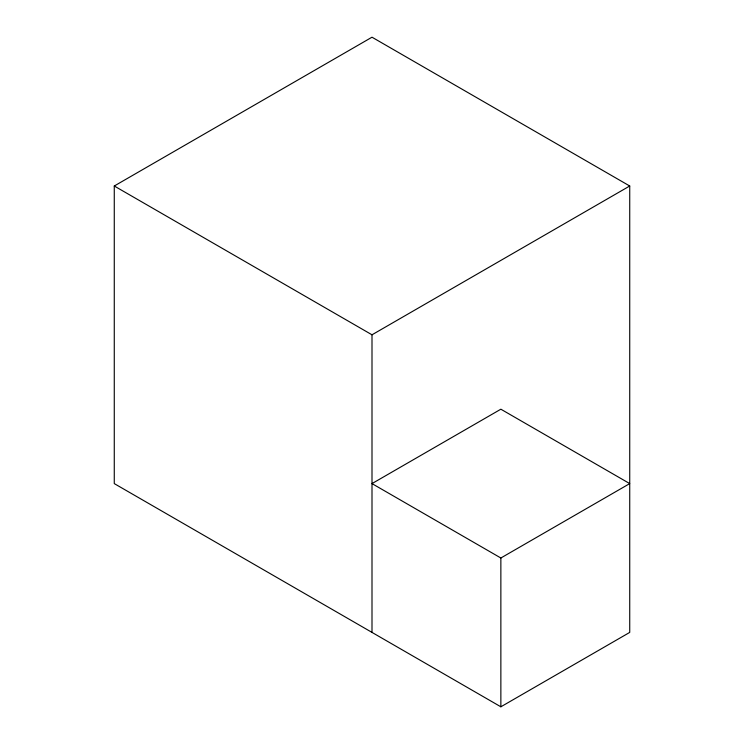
<?xml version="1.0" encoding="UTF-8"?>
<svg xmlns="http://www.w3.org/2000/svg" width="744" height="744" viewBox="0 0 744 744"><rect width="100%" height="100%" fill="white"/><g stroke="black" fill="none" stroke-linecap="round" stroke-linejoin="round"><path stroke-width="1.12" d="M114.269 186L372 37.2L629.731 186L629.731 632.4L500.861 706.8L114.269 483.6L114.269 186L372 334.8L629.731 186M500.861 558L629.731 483.6L500.861 409.2L372 483.6L500.861 558L500.861 706.8M372 334.8L372 632.4"/></g></svg>
